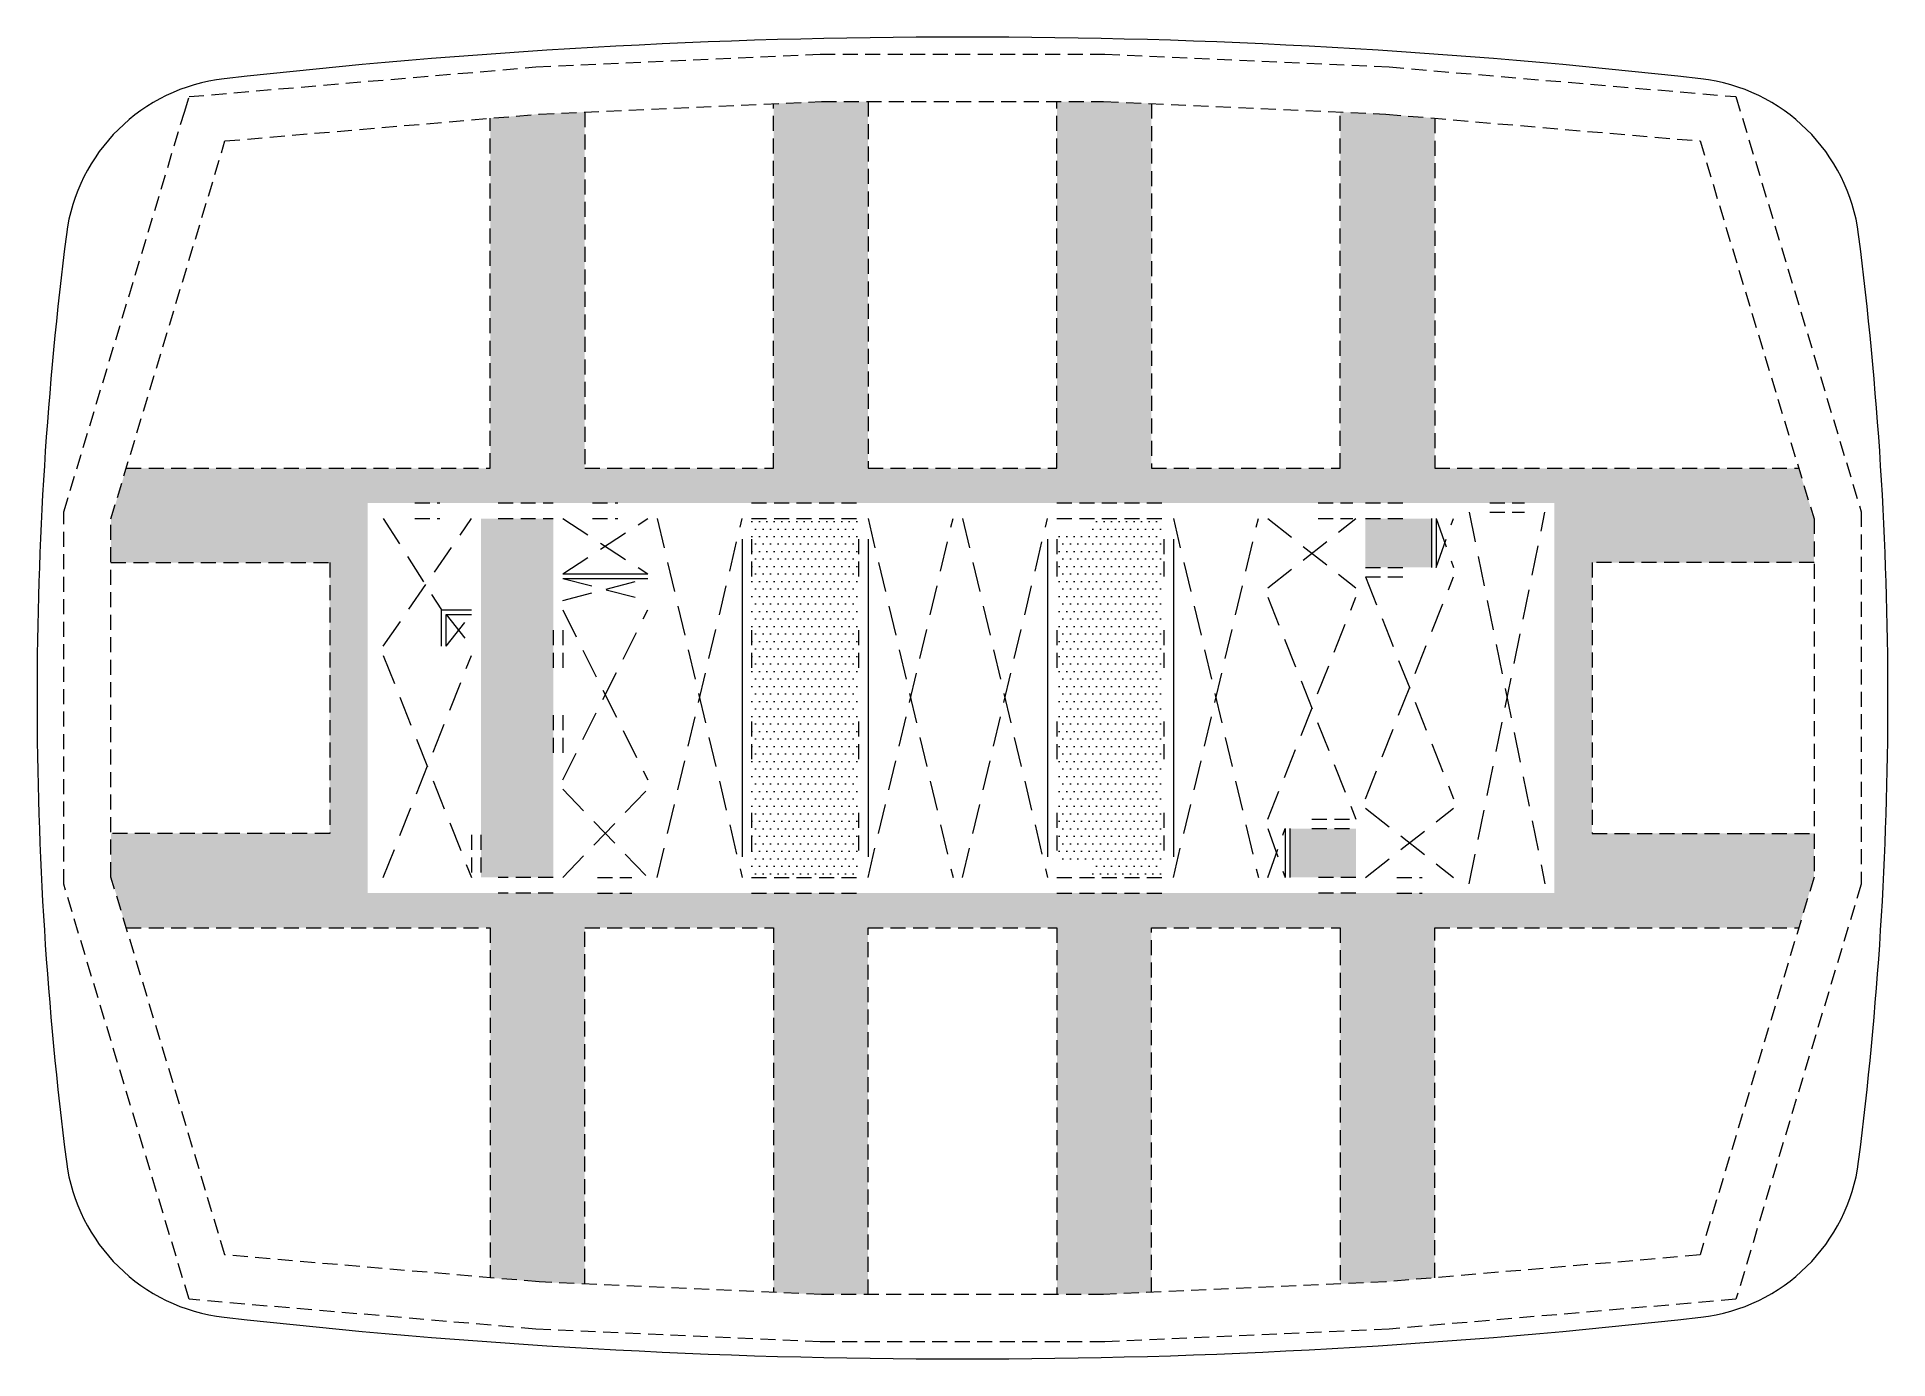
# Model space of a CAD drawing. Header units: millimetres. Extents: x 29800 to 88600, y 37000 to 79000.
import ezdxf

# ---------------------------------------------------------------- set-up
doc = ezdxf.new("R2010")
doc.units = ezdxf.units.MM
doc.linetypes.add('DASHED2', pattern=[9.525, 6.35, -3.175])
doc.linetypes.add('HIDDEN2', pattern=[4.7625, 3.175, -1.5875])
for name, color, linetype, lineweight in [('NDC_S_BEAM', 3, 'HIDDEN2', 15), ('NDC_S_HATCH MATERIAL', 8, 'Continuous', 13), ('NDC_S_OPENING', 9, 'DASHED2', 13), ('NDC_S_SLAB', 2, 'Continuous', 18)]:
    doc.layers.add(name, color=color, linetype=linetype, lineweight=lineweight)

msp = doc.modelspace()

# ---------------------------------------------------------------- hatches: boundary and pattern name
at = {"layer": 'NDC_S_HATCH MATERIAL', "ltscale": 150}
h = msp.add_hatch(dxfattribs=at)
h.set_pattern_fill('CROSS', color=256, scale=40)
h.paths.add_polyline_path([(47200, 76616), (45749, 76551), (44200, 76419), (44200, 65300), (32636, 65300), (32150, 63689), (32150, 62300), (39100, 62300), (39100, 53700), (32150, 53700), (32150, 52311), (32636, 50700), (44200, 50700), (44200, 39581), (45749, 39449), (47200, 39384), (47200, 50700), (53200, 50700), (53200, 39117), (54717, 39050), (56200, 39050), (56200, 50700), (62200, 50700), (62200, 39050), (63683, 39050), (65200, 39117), (65200, 50700), (71200, 50700), (71200, 39384), (72651, 39449), (74200, 39581), (74200, 50700), (85764, 50700), (86250, 52311), (86250, 53700), (79200, 53700), (79200, 57500), (78000, 57500), (78000, 51800), (75300, 51800), (40300, 51800), (40300, 64200), (78000, 64200), (78000, 57500), (79200, 57500), (79200, 62300), (86250, 62300), (86250, 63689), (85764, 65300), (74200, 65300), (74200, 76419), (72651, 76551), (71200, 76616), (71200, 65300), (65200, 65300), (65200, 76883), (63683, 76950), (62200, 76950), (62200, 65300), (56200, 65300), (56200, 76950), (54717, 76950), (53200, 76883), (53200, 65300), (47200, 65300)])
at = {"layer": 'NDC_S_HATCH MATERIAL'}
h = msp.add_hatch(dxfattribs=at)
h.set_pattern_fill('HEX', color=256, scale=50)
h.set_pattern_definition([(0, (72535.66, 63332.05), (0, 274.963), [158.75, -317.5]), (120, (72535.66, 63332.05), (-238.125, -137.4815), [158.75, -317.5]), (60, (72694.4, 63332.05), (-238.125, 137.4815), [158.75, -317.5])])
h.paths.add_polyline_path([(72700, 63700), (72000, 63700), (72000, 62150), (72700, 62150)])
h.paths.add_polyline_path([(74100, 63700), (73350, 63700), (72700, 63700), (72700, 62150), (73350, 62150), (74100, 62150)])
h.paths.add_polyline_path([(71700, 53850), (70350, 53850), (69600, 53850), (69600, 52300), (70350, 52300), (71700, 52300)])
h.paths.add_polyline_path([(46200, 63700), (45700, 63700), (45700, 52300), (46200, 52300), (46200, 56050), (46200, 57450), (46200, 58750), (46200, 60150)])
h.paths.add_polyline_path([(45700, 63700), (44450, 63700), (43900, 63700), (43900, 53650), (43900, 52300), (44450, 52300), (45700, 52300)])
h = msp.add_hatch(dxfattribs=at)
h.set_pattern_fill('DOTS', color=256, scale=150)
h.set_pattern_definition([(0, (63223.38, 61225.79), (119.0625, 238.125), [0, -238.125])])
h.paths.add_polyline_path([(65600, 61650), (65600, 63050), (65600, 63700), (63700, 63700), (63700, 57280), (65600, 57280), (65600, 58750), (65600, 60150)])
h.paths.add_polyline_path([(65600, 55850), (65600, 57250), (65600, 57280), (63700, 57280), (63700, 52300), (65600, 52300), (65600, 52950), (65600, 54350)])
h.paths.add_polyline_path([(62657, 57280), (65260, 57290)])
h.paths.add_polyline_path([(62446, 57280), (65412, 57280)])
h.paths.add_polyline_path([(55900, 57280), (54700, 57280), (54700, 52300), (55900, 52300), (55900, 52950), (55900, 54350)])
h.paths.add_polyline_path([(54700, 57280), (55900, 57280), (55900, 58750), (55900, 60150), (55900, 61650), (55900, 63050), (55900, 63700), (54700, 63700)])
h.paths.add_polyline_path([(53600, 52300), (54700, 52300), (54700, 57280), (52500, 57280), (52500, 54350), (52500, 52950), (52500, 52950), (52500, 52300)])
h.paths.add_polyline_path([(53600, 63700), (52500, 63700), (52500, 60150), (52500, 58750), (52500, 58750), (52500, 57280), (54700, 57280), (54700, 63700)])
h.paths.add_polyline_path([(62200, 63700), (62887, 63700), (63300, 63700)], flags=17)
h.paths.add_polyline_path([(62887, 63700), (63300, 63700), (63300, 63200), (62200, 63200), (62200, 60150), (62200, 58750), (62200, 58750), (62200, 57280), (63700, 57280), (63700, 63700), (63300, 63700), (62200, 63700), (62200, 63700)])
h.paths.add_polyline_path([(63300, 52800), (63300, 52300), (63700, 52300), (63700, 57280), (62200, 57280), (62200, 57250), (62200, 52800)])

# ---------------------------------------------------------------- linework, layer by layer
at = {"layer": 'NDC_S_BEAM', "ltscale": 150}
for p, q in [((45651, 78049), (54683, 78450)), ((54683, 78450), (63717, 78450)), ((63717, 78450), (72749, 78049)), ((34629, 77105), (45651, 78049)), ((72749, 78049), (83771, 77105)), ((34482, 76617), (34629, 77105)), ((83771, 77105), (87750, 63911)), ((30650, 63911), (34482, 76617)), ((35771, 75697), (45749, 76551)), ((45749, 76551), (54717, 76950)), ((54717, 76950), (63683, 76950)), ((63683, 76950), (72651, 76551)), ((72651, 76551), (82629, 75697)), ((32150, 63689), (35771, 75697)), ((82629, 75697), (86250, 63689)), ((41799, 64200), (42601, 64200)), ((44450, 64200), (46200, 64200)), ((47449, 64200), (48251, 64200)), ((52500, 64200), (55900, 64200)), ((62200, 64200), (65600, 64200)), ((70498, 64200), (71600, 64200)), ((72000, 64200), (73400, 64200)), ((75950, 64200), (77050, 64200)), ((30650, 52089), (30650, 63911)), ((32150, 52311), (32150, 63689)), ((41799, 63700), (42601, 63700)), ((44450, 63700), (46200, 63700)), ((47449, 63700), (48251, 63700)), ((52500, 63700), (55900, 63700)), ((62200, 63700), (65600, 63700)), ((70498, 63700), (71600, 63700)), ((72000, 63700), (73400, 63700)), ((75950, 63900), (77050, 63900)), ((86250, 63689), (86250, 52311)), ((87750, 63911), (87750, 52089)), ((52200, 63050), (52200, 61650)), ((52500, 63050), (52500, 61650)), ((55900, 63050), (55900, 61650)), ((56200, 63050), (56200, 61650)), ((61900, 63050), (61900, 61650)), ((62200, 63050), (62200, 61650)), ((65600, 63050), (65600, 61650)), ((65900, 63050), (65900, 61650)), ((72000, 62150), (73400, 62150)), ((72000, 61850), (73400, 61850)), ((46200, 60150), (46200, 58750)), ((46500, 60150), (46500, 58750)), ((52200, 60150), (52200, 58750)), ((52500, 60150), (52500, 58750)), ((55900, 60150), (55900, 58750)), ((56200, 60150), (56200, 58750)), ((61900, 60150), (61900, 58750)), ((62200, 60150), (62200, 58750)), ((65600, 60150), (65600, 58750)), ((65900, 60150), (65900, 58750)), ((46200, 57450), (46200, 56050)), ((46500, 57450), (46500, 56050)), ((52200, 57250), (52200, 55850)), ((52500, 57250), (52500, 55850)), ((55900, 57250), (55900, 55850)), ((56200, 57250), (56200, 55850)), ((61900, 57250), (61900, 55850)), ((62200, 57250), (62200, 55850)), ((65600, 57250), (65600, 55850)), ((65900, 57250), (65900, 55850)), ((52200, 54350), (52200, 52950)), ((52500, 54350), (52500, 52950)), ((55900, 54350), (55900, 52950)), ((56200, 54350), (56200, 52950)), ((61900, 54350), (61900, 52950)), ((62200, 54350), (62200, 52950)), ((65600, 54350), (65600, 52950)), ((65900, 54350), (65900, 52950)), ((70300, 54150), (71700, 54150)), ((43600, 53650), (43600, 52300)), ((43900, 53650), (43900, 52300)), ((70300, 53850), (71700, 53850)), ((34629, 38896), (30650, 52089)), ((35771, 40304), (32150, 52311)), ((46200, 52300), (44450, 52300)), ((46200, 51800), (44450, 51800)), ((47600, 52300), (48700, 52300)), ((47600, 51800), (48700, 51800)), ((52500, 52300), (55900, 52300)), ((52500, 51800), (55900, 51800)), ((62200, 52300), (65600, 52300)), ((62200, 51800), (65600, 51800)), ((71700, 52300), (70300, 52300)), ((71700, 51800), (70300, 51800)), ((72999, 52300), (73801, 52300)), ((72999, 51800), (73801, 51800)), ((86250, 52311), (82629, 40304)), ((87750, 52089), (83771, 38896)), ((45749, 39449), (35771, 40304)), ((82629, 40304), (72651, 39449)), ((54717, 39050), (45749, 39449)), ((72651, 39449), (63683, 39050)), ((45651, 37951), (34629, 38896)), ((63683, 39050), (54717, 39050)), ((83771, 38896), (72749, 37951)), ((54683, 37550), (45651, 37951)), ((72749, 37951), (63717, 37550)), ((63717, 37550), (54683, 37550))]:
    msp.add_line(p, q, dxfattribs=at)
for points in [[(47200, 76616), (47200, 65300), (53200, 65300), (53200, 76883)], [(56200, 76950), (56200, 65300), (62200, 65300), (62200, 76950)], [(65200, 76883), (65200, 65300), (71200, 65300), (71200, 76616)], [(32636, 65300), (44200, 65300), (44200, 76419)], [(74200, 76419), (74200, 65300), (85764, 65300)], [(32150, 62300), (39100, 62300), (39100, 53700), (32150, 53700)], [(86250, 62300), (79200, 62300), (79200, 53700), (86250, 53700)], [(32636, 50700), (44200, 50700), (44200, 39581)], [(47200, 39384), (47200, 50700), (53200, 50700), (53200, 39117)], [(56200, 39050), (56200, 50700), (62200, 50700), (62200, 39050)], [(65200, 39117), (65200, 50700), (71200, 50700), (71200, 39384)], [(74200, 39581), (74200, 50700), (85764, 50700)]]:
    msp.add_lwpolyline(points, dxfattribs=at)
at = {"layer": 'NDC_S_OPENING', "ltscale": 150}
for p, q in [((40800, 59650), (43600, 63700)), ((40800, 63700), (42650, 60800)), ((46500, 61950), (49200, 63700)), ((46500, 63700), (49200, 61950)), ((49500, 52300), (52200, 63700)), ((49500, 63700), (52200, 52300)), ((56200, 63700), (58900, 52300)), ((56200, 52300), (58900, 63700)), ((59200, 63700), (61900, 52300)), ((59200, 52300), (61900, 63700)), ((65900, 63700), (68600, 52300)), ((65900, 52300), (68600, 63700)), ((68900, 61500), (71700, 63700)), ((68900, 63700), (71700, 61500)), ((74250, 62150), (74800, 63700)), ((74250, 63700), (74800, 62150)), ((75300, 63900), (77700, 52100)), ((75300, 52100), (77700, 63900)), ((46500, 61100), (49200, 61800)), ((46500, 61800), (49200, 61100)), ((72000, 61850), (74800, 54800)), ((72000, 54800), (74800, 61850)), ((68900, 61200), (71700, 54150)), ((68900, 54150), (71700, 61200)), ((42800, 60650), (43600, 59650)), ((42800, 59650), (43600, 60650)), ((46500, 55400), (49200, 60800)), ((46500, 60800), (49200, 55400)), ((40800, 52300), (43600, 59350)), ((40800, 59350), (43600, 52300)), ((46500, 52300), (49200, 55100)), ((46500, 55100), (49200, 52300)), ((72000, 52300), (74800, 54500)), ((72000, 54500), (74800, 52300)), ((68900, 52300), (69450, 53850)), ((68900, 53850), (69450, 52300))]:
    msp.add_line(p, q, dxfattribs=at)
at = {"layer": 'NDC_S_SLAB'}
for p, q in [((74100, 63700), (74100, 62150)), ((74250, 63700), (74250, 62150)), ((46500, 61950), (49200, 61950)), ((46500, 61800), (49200, 61800)), ((69450, 53850), (69450, 52300)), ((69600, 53850), (69600, 52300))]:
    msp.add_line(p, q, dxfattribs=at)
at = {"layer": 'NDC_S_SLAB', "ltscale": 150}
for p, q in [((52200, 63050), (52200, 52950)), ((56200, 63050), (56200, 52950)), ((61900, 63050), (61900, 52950)), ((65900, 63050), (65900, 52950))]:
    msp.add_line(p, q, dxfattribs=at)
at = {"layer": 'NDC_S_SLAB'}
msp.add_lwpolyline([(88600, 58000, 0.031644), (87667, 72727, 0.345625), (82656, 77671, 0.056648), (35744, 77671, 0.345625), (30733, 72727, 0.031644), (29800, 58000, 0.031644), (30733, 43273, 0.345625), (35744, 38329, 0.056648), (82656, 38329, 0.345625), (87667, 43273, 0.031644)], format="xyb", close=True, dxfattribs=at)
for points in [[(42650, 59650), (42650, 60800), (43600, 60800)], [(42800, 59650), (42800, 60650), (43600, 60650)]]:
    msp.add_lwpolyline(points, dxfattribs=at)

doc.saveas('drawing.dxf')
